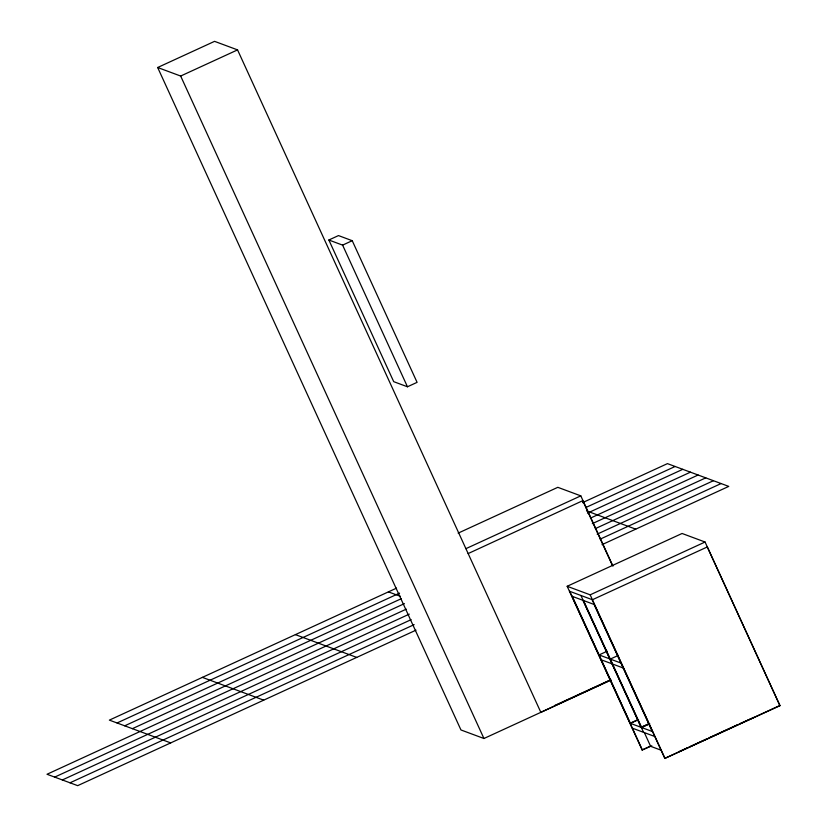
<?xml version="1.0" encoding="UTF-8"?>
<svg xmlns="http://www.w3.org/2000/svg" width="827" height="827" viewBox="0 0 827 827"><rect width="100%" height="100%" fill="white"/><g stroke="black" fill="none" stroke-linecap="round" stroke-linejoin="round"><path stroke-width="1.24" d="M611.163 680.011L483.95 738.501L460.959 729.962L157.668 67.504L214.565 41.35L237.556 49.889L540.848 712.357M157.668 67.504L180.658 76.043L237.556 49.889M328.857 240.006L338.481 235.581L352.23 240.698L417.087 382.353L407.463 386.778L393.714 381.671L328.857 240.006L342.605 245.123L407.463 386.778M342.605 245.123L352.23 240.698M458.158 533.126L557.812 487.32L580.802 495.859L612.962 566.144M465.911 548.663L580.802 495.859M468.134 553.583L582.756 500.676L612.156 564.872M396.557 588.131L109.381 720.121L170.693 742.904M582.57 502.64L667.451 463.627L728.752 486.4L602.025 544.652M117.052 722.974L399.565 593.124M585.588 507.623L675.111 466.48M124.712 725.817L401.415 598.634M587.439 513.143L682.771 469.322M132.372 728.67L404.434 603.627M590.447 518.126L690.442 472.165M406.284 609.148L47.025 774.258L77.686 785.65L416.012 630.153M592.297 523.646L698.102 475.018M54.696 777.111L409.293 614.13M595.316 528.629L705.762 477.861M62.356 779.954L411.143 619.65M597.166 534.149L713.432 480.714M70.016 782.807L414.162 624.633M600.175 539.132L721.092 483.557M651.8 745.778L642.145 749.986L567.177 586.281L682.068 533.477L705.059 542.016L779.975 705.689L664.805 758.4L592.111 599.637M567.177 586.281L590.168 594.83L705.059 542.016M592.39 599.74L707.312 546.947L779.975 705.689M607.235 651.19L599.089 654.932L609.726 658.881M618.42 655.346L610.274 659.088L620.912 663.037M554.576 705.565L609.561 680.29M609.84 680.394L540.817 712.336M637.121 720.048L630.143 723.253L652.513 731.575M638.568 719.614L630.412 723.356L572.274 596.36M648.037 724.101L641.049 727.315L582.911 600.309M641.328 727.409L648.316 724.204M649.753 723.77L641.607 727.512L583.459 600.516M642.145 749.986L650.353 746.212M678.822 751.722L687.02 747.959M689.356 746.884L706.909 738.811M709.246 737.736L737.322 724.834M739.669 723.759L753.986 717.412M664.805 758.4L779.696 705.586M586.477 510.848L635.746 529.156M569.431 591.212L592.421 599.751M571.995 596.257L594.375 604.568M601.343 659.853L611.98 663.812M612.528 664.019L623.165 667.968M388.411 591.874L400.454 596.35M632.397 728.184L654.777 736.495M661.228 750.254L650.632 746.316L644.295 732.484M295.404 634.629L356.716 657.403M202.398 677.375L263.699 700.149M590.168 594.83L665.073 758.504M594.096 604.465L652.245 731.471M580.926 595.481L643.582 732.34M569.741 591.326L642.424 750.089M180.658 76.043L483.95 738.501"/></g></svg>
